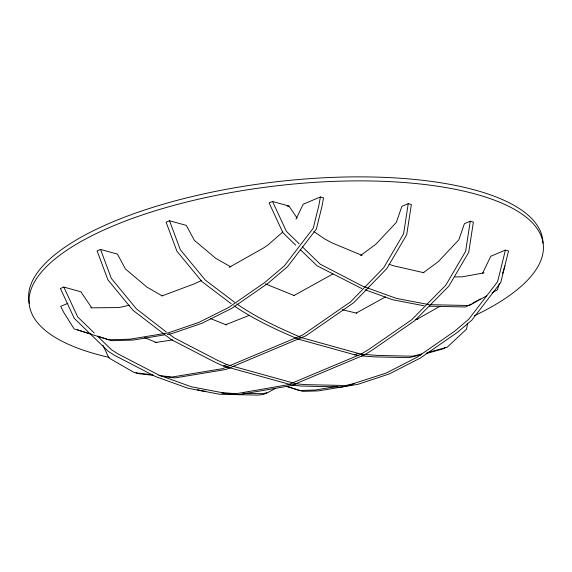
<?xml version="1.0" encoding="UTF-8"?>
<svg xmlns="http://www.w3.org/2000/svg" width="572" height="572" viewBox="0 0 572 572"><rect width="100%" height="100%" fill="white"/><g stroke="black" fill="none" stroke-linecap="round" stroke-linejoin="round"><path stroke-width="0.86" d="M161.147 376.269L175.132 377.892L225.854 369.498L305.984 335.75L353.796 302.645L386.872 268.511L406.713 234.706L411.368 204.533L408.244 203.661L403.582 233.841L383.748 267.646L350.672 301.78L302.853 334.885L222.73 368.633L172.008 377.027L158.894 375.504M221.864 393.128L239.203 394.587L291.455 385.549L364.4 354.897L372.258 350.064L414.793 320.635L448.898 286.072L468.74 252.259L473.394 222.086L470.27 221.221L465.608 251.394L445.774 285.206L411.668 319.769L369.133 349.199L361.268 354.032L288.324 384.684L236.079 393.722L221.4 392.571M167.253 334.405L171.607 333.683L201.973 323.273L231.81 308.329L267.918 283.34L287.53 266.674L316.366 229.079L322.029 206.113L323.523 197.848L320.392 196.982L318.904 205.248L313.242 228.207L284.398 265.808L264.793 282.475L228.686 307.464L198.849 322.401L168.483 332.818L130.18 339.175L108.687 339.811L74.153 328.907L63.885 312.655L60.682 306.37L67.896 303.332M467.631 323.151L466.545 329.129L447.19 347.218L426.891 352.774M286.608 386.307L302.609 391.362L318.332 390.898L357.95 384.32L389.41 373.888L420.234 358.093L457.586 332.239L471.929 320.048L500.772 282.454L508.537 250.965L505.405 250.1L497.647 281.581L468.804 319.183L454.461 331.374L417.102 357.221L386.279 373.023L353.067 383.748M499.47 283.269L497.39 289.868L492.063 292.828M502.588 273.366L504.919 265.944M295.981 219.126L303.21 204.218L320.392 196.982M482.439 273.509L490.805 256.249L505.405 250.1M445.059 347.454L443.765 348.663L426.011 353.61M282.875 231.939L268.254 244.723L264.157 247.612L229.279 267.303M360.71 255.398L375.868 244.244L396.339 222.408L401.887 206.342L408.244 203.661M423.244 272.737L438.402 261.583L458.866 239.754L464.421 223.681L470.27 221.221M332.975 273.902L293.743 295.703M385.464 296.911L356.27 313.048M416.874 319.326L440.133 306.206M266.838 392.692L263.792 394.38L258.036 395.109L219.541 394.258L187.759 388.181L155.319 376.447L114.436 355.283L108.115 351.208L74.253 318.354L60.403 288.502L63.828 287.065L80.852 291.784L91.441 307.378M275.59 388.288L267.21 392.943L261.461 393.672L243.086 393.264M471.128 303.997L465.558 306.985L429.293 306.184M472.651 303.153L477.22 300.615M478.743 299.764L480.266 298.92M486.736 295.788L469.226 305.519L430.065 304.683M201.659 280.43L194.544 283.769L161.819 295.974M161.998 295.796L146.968 287.144L125.447 268.997L117.432 254.111L100.529 249.428L97.111 250.865L107.915 279.872L132.969 310.281L171.021 339.453L214.121 361.761L222.465 365.68L227.785 367.217M230.873 266.902L215.851 258.43L194.33 240.283L186.315 225.397L169.512 220.742L166.095 222.179L176.905 251.187L201.959 281.596L231.167 303.725M297.111 218.096L288.932 206.042L272.537 201.494L269.119 202.938L282.961 232.79L295.738 245.188M223.509 366.03L226.934 364.593L231.21 365.773M234.027 305.834C253.932 319.448 276.29 329.772 298.462 339.189L354.79 354.812L358.215 353.367L362.298 354.254M229.494 367.689L292.742 385.235L296.167 383.791L305.148 384.62L345.738 385.521L354.004 383.547M249.571 315.243L225.783 324.667M129.379 305.205L119.047 307.564L90.648 307.843M421.807 353.989L412.483 356.213L378.028 355.448L364.049 354.383M420.928 354.826L409.059 357.657L374.603 356.892L361.497 355.891M353.06 384.398L342.313 386.965L301.73 386.057L292.742 385.235M484.148 272.844L462.19 276.834L454.94 276.919M164.643 334.842L133.305 340.04L111.819 340.683L97.497 336.157L111.54 349.764L117.861 353.846L158.737 375.003L191.184 386.736L222.958 392.814M337.215 386.372L315.208 390.025L299.485 390.497L286.851 386.508M154.969 342.585L172.515 339.904M287.294 206.185L288.932 206.042M415.201 319.376L417.796 319.348M152.774 374.796L134.413 372.658L108.873 357.965L103.024 345.381M153.275 375.354L137.537 373.53L135.993 372.637M197.447 389.789L199.228 389.997M200.579 390.662L205.899 391.277M356.799 313.191L342.335 309.724M429.179 304.661L396.324 298.384L362.784 286.25L320.248 264.2L302.359 246.839M424.031 305.777L392.907 299.821L365.229 289.811M354.79 354.812L358.88 355.691M423.902 272.73L394.022 265.916L388.981 264.271M361.268 354.032L364.4 354.897M298.763 336.879L358.215 353.367M232.918 366.252L296.167 383.791M226.934 367.131L230.058 368.003M77.277 329.779L91.599 334.298M301.887 337.752C279.465 328.171 256.764 317.832 236.737 303.868M226.934 364.593L217.546 360.324L174.446 338.016L168.962 333.976M361.876 288.603L317.095 265.816L300.214 249.521M294.487 295.66L265.365 283.876M226.533 324.989L210.446 318.547M362.097 255.427L331.681 242.735L323.916 238.488L313.871 231.553M144.666 337.63L156.914 342.742M234.591 302.288L205.377 280.158L180.323 249.749L169.512 220.742M166.216 331.96L136.393 308.844L111.34 278.428L100.529 249.428M299.163 243.743L286.386 231.345L272.537 201.494M94.287 333.026L77.67 316.909L63.828 287.065M109.281 357.436A258.744 88.917 -6.7 0 1 99.07 232.218A258.744 88.917 -6.7 0 1 462.069 190.741A258.744 88.917 -6.7 0 1 474.453 315.708M29.315 303.51A258.744 88.917 -6.7 0 1 275.454 181.875A258.744 88.917 -6.7 0 1 542.95 243.214"/></g></svg>
